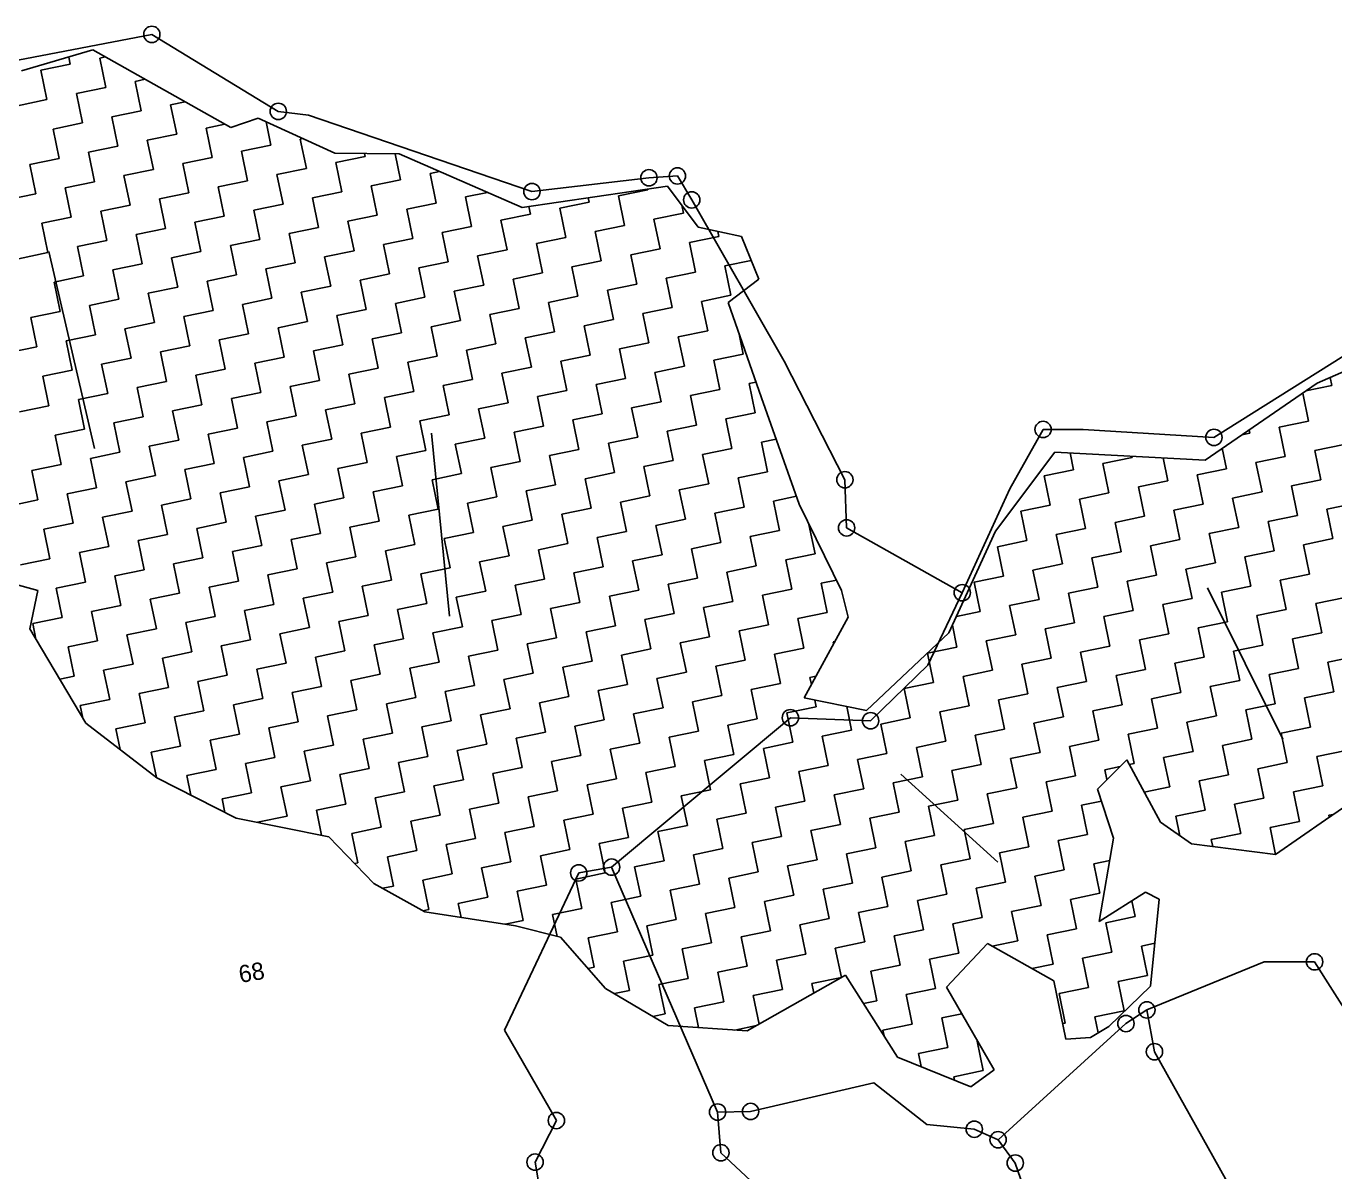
# Model space of a CAD drawing. Header units: metres. Extents: x 353942 to 357335, y 1746780 to 1749904.
# Drawn here: x 356175 to 356732, y 1749190 to 1749677 of the extents above; entities that cross this region are included whole.
import ezdxf

# ---------------------------------------------------------------- set-up
doc = ezdxf.new("R2010")
doc.units = ezdxf.units.M
doc.header["$MEASUREMENT"] = 0
for name, color, linetype in [('POLY_HATCH', 12, 'Continuous'), ('POLY_PARCEL', 6, 'Continuous'), ('SYM_ARROW', 1, 'Continuous'), ('TEXT_PARCEL', 7, 'Continuous'), ('V_BOUND_LINE', 7, 'Continuous')]:
    doc.layers.add(name, color=color, linetype=linetype)
doc.styles.add('TEXT_MAP', font='')
doc.styles.get('TEXT_MAP').set_extended_font_data('Kruti Dev 050')

msp = doc.modelspace()

# ---------------------------------------------------------------- linework, layer by layer
for centre in [(356228.87, 1749673.77), (356282.63, 1749641.02), (356440.19, 1749612.8), (356452.33, 1749613.56), (356390.47, 1749606.91), (356458.38, 1749603.41), (356607.79, 1749505.81), (356680.42, 1749502.42), (356523.51, 1749484.44), (356524.23, 1749463.97), (356573.4, 1749436.42), (356500.35, 1749383.27), (356534.43, 1749381.98), (356424.34, 1749319.74), (356410.35, 1749317.29), (356723.2, 1749279.49), (356651.89, 1749259.04), (356642.99, 1749253.26), (356655.13, 1749241.29), (356469.41, 1749215.62), (356483.41, 1749215.88), (356400.87, 1749212.02), (356578.5, 1749208.34), (356588.65, 1749203.86), (356470.78, 1749198.35), (356391.79, 1749194.35), (356595.96, 1749193.97)]:
    msp.add_circle(centre, 3.47)
at = {"layer": 'POLY_HATCH'}
for p, q in [((356203.82, 1749667.14), (356173.53, 1749658.29)), ((356262.42, 1749634.24), (356203.82, 1749667.14)), ((356274.04, 1749638.19), (356262.42, 1749634.24)), ((356306.66, 1749623.21), (356274.04, 1749638.19)), ((356333.97, 1749622.91), (356306.66, 1749623.21)), ((356386.34, 1749600.1), (356333.97, 1749622.91)), ((356448.16, 1749609.26), (356386.34, 1749600.1)), ((356461.11, 1749591.76), (356448.16, 1749609.26)), ((356479.54, 1749587.81), (356461.11, 1749591.76)), ((356486.91, 1749569.67), (356479.54, 1749587.81)), ((356473.94, 1749559.75), (356486.91, 1749569.67)), ((356488.02, 1749519.2), (356473.94, 1749559.75)), ((356753.04, 1749538.12), (356724.26, 1749525.43)), ((356724.26, 1749525.43), (356676.61, 1749492.81)), ((356504.14, 1749474.03), (356488.02, 1749519.2)), ((356612.72, 1749496.16), (356587.56, 1749462.5)), ((356676.61, 1749492.81), (356612.72, 1749496.16)), ((356522.08, 1749437.38), (356504.14, 1749474.03)), ((356587.56, 1749462.5), (356567.76, 1749419.4)), ((356109.8, 1749457.14), (356180.35, 1749437.29)), ((356180.35, 1749437.29), (356176.97, 1749421.07)), ((356524.94, 1749426.07), (356522.08, 1749437.38)), ((356506.15, 1749391.66), (356524.94, 1749426.07)), ((356176.97, 1749421.07), (356200.8, 1749380.98)), ((356567.76, 1749419.4), (356532.65, 1749386.27)), ((356532.65, 1749386.27), (356506.15, 1749391.66)), ((356200.8, 1749380.98), (356230.99, 1749357.73)), ((356727.86, 1749339.87), (356782.73, 1749377.6)), ((356630.88, 1749352.94), (356643.34, 1749365.34)), ((356643.34, 1749365.34), (356657.63, 1749338.8)), ((356230.99, 1749357.73), (356264.71, 1749340.58)), ((356637.77, 1749332.11), (356630.88, 1749352.94)), ((356264.71, 1749340.58), (356304.15, 1749332.69)), ((356706.56, 1749325.12), (356727.86, 1749339.87)), ((356657.63, 1749338.8), (356670.92, 1749329.65)), ((356304.15, 1749332.69), (356323.28, 1749312.85)), ((356631.63, 1749296.69), (356637.77, 1749332.11)), ((356670.92, 1749329.65), (356706.56, 1749325.12)), ((356323.28, 1749312.85), (356344.94, 1749300.77)), ((356651.35, 1749309.05), (356631.63, 1749296.69)), ((356657.14, 1749306.11), (356651.35, 1749309.05)), ((356653.39, 1749269.11), (356657.14, 1749306.11)), ((356344.94, 1749300.77), (356383.48, 1749294.77)), ((356383.48, 1749294.77), (356402.61, 1749289.93)), ((356402.61, 1749289.93), (356421.79, 1749268.21)), ((356566.73, 1749268.69), (356584.13, 1749287.29)), ((356584.13, 1749287.29), (356612.28, 1749271.38)), ((356481.99, 1749250.13), (356523.72, 1749273.76)), ((356523.72, 1749273.76), (356545.93, 1749239.03)), ((356421.79, 1749268.21), (356448.35, 1749252.49)), ((356586.95, 1749233.54), (356566.73, 1749268.69)), ((356612.28, 1749271.38), (356617.41, 1749246.57)), ((356635.69, 1749252), (356653.39, 1749269.11)), ((356448.35, 1749252.49), (356481.99, 1749250.13)), ((356627.86, 1749247.28), (356635.69, 1749252)), ((356617.41, 1749246.57), (356627.86, 1749247.28)), ((356545.93, 1749239.03), (356577.05, 1749226.32)), ((356577.05, 1749226.32), (356586.95, 1749233.54))]:
    msp.add_line(p, q, dxfattribs=at)
at = {"layer": 'POLY_HATCH', "linetype": 'Continuous'}
for p, q in [((356194.2, 1749661.11), (356193.57, 1749664.14)), ((356206.7, 1749663.69), (356209.08, 1749664.18)), ((356209.28, 1749651.19), (356206.7, 1749663.69)), ((356181.71, 1749658.52), (356194.2, 1749661.11)), ((356184.29, 1749646.03), (356181.71, 1749658.52)), ((356196.78, 1749648.61), (356209.28, 1749651.19)), ((356221.77, 1749653.78), (356226.05, 1749654.66)), ((356224.36, 1749641.28), (356221.77, 1749653.78)), ((356171.79, 1749643.44), (356184.29, 1749646.03)), ((356199.37, 1749636.12), (356196.78, 1749648.61)), ((356236.85, 1749643.87), (356243.01, 1749645.14)), ((356211.86, 1749638.7), (356224.36, 1749641.28)), ((356239.43, 1749631.37), (356236.85, 1749643.87)), ((356186.87, 1749633.53), (356199.37, 1749636.12)), ((356214.44, 1749626.2), (356211.86, 1749638.7)), ((356251.93, 1749633.95), (356259.97, 1749635.62)), ((356254.51, 1749621.46), (356251.93, 1749633.95)), ((356279.5, 1749626.63), (356277.43, 1749636.63)), ((356189.46, 1749621.04), (356186.87, 1749633.53)), ((356226.94, 1749628.79), (356239.43, 1749631.37)), ((356229.52, 1749616.29), (356226.94, 1749628.79)), ((356292, 1749629.21), (356293.1, 1749629.44)), ((356294.58, 1749616.71), (356292, 1749629.21)), ((356201.95, 1749623.62), (356214.44, 1749626.2)), ((356204.53, 1749611.13), (356201.95, 1749623.62)), ((356267.01, 1749624.04), (356279.5, 1749626.63)), ((356269.59, 1749611.55), (356267.01, 1749624.04)), ((356319.57, 1749621.88), (356319.32, 1749623.07)), ((356334.65, 1749611.97), (356332.38, 1749622.93)), ((356176.96, 1749618.45), (356189.46, 1749621.04)), ((356179.54, 1749605.96), (356176.96, 1749618.45)), ((356242.02, 1749618.88), (356254.51, 1749621.46)), ((356244.6, 1749606.38), (356242.02, 1749618.88)), ((356307.07, 1749619.3), (356319.57, 1749621.88)), ((356309.66, 1749606.8), (356307.07, 1749619.3)), ((356217.03, 1749613.71), (356229.52, 1749616.29)), ((356219.61, 1749601.22), (356217.03, 1749613.71)), ((356282.08, 1749614.13), (356294.58, 1749616.71)), ((356284.67, 1749601.64), (356282.08, 1749614.13)), ((356322.15, 1749609.39), (356334.65, 1749611.97)), ((356347.14, 1749614.55), (356351.22, 1749615.4)), ((356349.72, 1749602.06), (356347.14, 1749614.55)), ((356192.04, 1749608.54), (356204.53, 1749611.13)), ((356194.62, 1749596.05), (356192.04, 1749608.54)), ((356232.11, 1749603.8), (356244.6, 1749606.38)), ((356257.09, 1749608.96), (356269.59, 1749611.55)), ((356259.68, 1749596.47), (356257.09, 1749608.96)), ((356297.16, 1749604.22), (356309.66, 1749606.8)), ((356324.73, 1749596.89), (356322.15, 1749609.39)), ((356362.22, 1749604.64), (356371.51, 1749606.56)), ((356427.27, 1749605.06), (356439.77, 1749607.64)), ((356439.77, 1749607.64), (356439.69, 1749608.01)), ((356167.05, 1749603.38), (356179.54, 1749605.96)), ((356207.12, 1749598.63), (356219.61, 1749601.22)), ((356234.69, 1749591.3), (356232.11, 1749603.8)), ((356272.17, 1749599.05), (356284.67, 1749601.64)), ((356299.75, 1749591.72), (356297.16, 1749604.22)), ((356337.23, 1749599.47), (356349.72, 1749602.06)), ((356364.8, 1749592.15), (356362.22, 1749604.64)), ((356389.79, 1749597.31), (356389.13, 1749600.52)), ((356402.29, 1749599.9), (356414.78, 1749602.48)), ((356414.78, 1749602.48), (356414.41, 1749604.26)), ((356429.86, 1749592.57), (356427.27, 1749605.06)), ((356454.85, 1749597.73), (356454.13, 1749601.2)), ((356182.13, 1749593.47), (356194.62, 1749596.05)), ((356209.7, 1749586.14), (356207.12, 1749598.63)), ((356247.18, 1749593.89), (356259.68, 1749596.47)), ((356274.76, 1749586.56), (356272.17, 1749599.05)), ((356312.24, 1749594.31), (356324.73, 1749596.89)), ((356339.81, 1749586.98), (356337.23, 1749599.47)), ((356377.3, 1749594.73), (356389.79, 1749597.31)), ((356404.87, 1749587.4), (356402.29, 1749599.9)), ((356442.35, 1749595.15), (356454.85, 1749597.73)), ((356444.94, 1749582.66), (356442.35, 1749595.15)), ((356184.71, 1749580.97), (356182.13, 1749593.47)), ((356222.19, 1749588.72), (356234.69, 1749591.3)), ((356249.77, 1749581.39), (356247.18, 1749593.89)), ((356287.25, 1749589.14), (356299.75, 1749591.72)), ((356314.82, 1749581.81), (356312.24, 1749594.31)), ((356352.31, 1749589.56), (356364.8, 1749592.15)), ((356354.89, 1749577.07), (356352.31, 1749589.56)), ((356379.88, 1749582.23), (356377.3, 1749594.73)), ((356417.36, 1749589.98), (356429.86, 1749592.57)), ((356419.95, 1749577.49), (356417.36, 1749589.98)), ((356469.92, 1749587.82), (356469.48, 1749589.97)), ((356197.2, 1749583.55), (356209.7, 1749586.14)), ((356224.78, 1749576.23), (356222.19, 1749588.72)), ((356262.26, 1749583.98), (356274.76, 1749586.56)), ((356264.84, 1749571.48), (356262.26, 1749583.98)), ((356289.83, 1749576.65), (356287.25, 1749589.14)), ((356327.32, 1749584.4), (356339.81, 1749586.98)), ((356329.9, 1749571.9), (356327.32, 1749584.4)), ((356392.37, 1749584.82), (356404.87, 1749587.4)), ((356394.96, 1749572.32), (356392.37, 1749584.82)), ((356457.43, 1749585.24), (356469.92, 1749587.82)), ((356460.01, 1749572.74), (356457.43, 1749585.24)), ((356172.22, 1749578.39), (356184.71, 1749580.97)), ((356199.79, 1749571.06), (356197.2, 1749583.55)), ((356237.27, 1749578.81), (356249.77, 1749581.39)), ((356239.86, 1749566.31), (356237.27, 1749578.81)), ((356302.33, 1749579.23), (356314.82, 1749581.81)), ((356304.91, 1749566.74), (356302.33, 1749579.23)), ((356367.38, 1749579.65), (356379.88, 1749582.23)), ((356369.97, 1749567.16), (356367.38, 1749579.65)), ((356432.44, 1749580.07), (356444.94, 1749582.66)), ((356435.02, 1749567.58), (356432.44, 1749580.07)), ((356212.28, 1749573.64), (356224.78, 1749576.23)), ((356214.87, 1749561.15), (356212.28, 1749573.64)), ((356277.34, 1749574.06), (356289.83, 1749576.65)), ((356279.92, 1749561.57), (356277.34, 1749574.06)), ((356342.4, 1749574.48), (356354.89, 1749577.07)), ((356344.98, 1749561.99), (356342.4, 1749574.48)), ((356407.45, 1749574.91), (356419.95, 1749577.49)), ((356410.03, 1749562.41), (356407.45, 1749574.91)), ((356447.52, 1749570.16), (356460.01, 1749572.74)), ((356472.51, 1749575.33), (356483.67, 1749577.64)), ((356475.09, 1749562.83), (356472.51, 1749575.33)), ((356187.29, 1749568.48), (356199.79, 1749571.06)), ((356189.88, 1749555.98), (356187.29, 1749568.48)), ((356252.35, 1749568.9), (356264.84, 1749571.48)), ((356254.93, 1749556.4), (356252.35, 1749568.9)), ((356317.41, 1749569.32), (356329.9, 1749571.9)), ((356319.99, 1749556.82), (356317.41, 1749569.32)), ((356357.47, 1749564.57), (356369.97, 1749567.16)), ((356382.46, 1749569.74), (356394.96, 1749572.32)), ((356385.05, 1749557.24), (356382.46, 1749569.74)), ((356422.53, 1749564.99), (356435.02, 1749567.58)), ((356450.1, 1749557.67), (356447.52, 1749570.16)), ((356227.36, 1749563.73), (356239.86, 1749566.31)), ((356229.94, 1749551.24), (356227.36, 1749563.73)), ((356267.43, 1749558.99), (356279.92, 1749561.57)), ((356292.42, 1749564.15), (356304.91, 1749566.74)), ((356295, 1749551.66), (356292.42, 1749564.15)), ((356332.48, 1749559.41), (356344.98, 1749561.99)), ((356360.06, 1749552.08), (356357.47, 1749564.57)), ((356397.54, 1749559.83), (356410.03, 1749562.41)), ((356425.11, 1749552.5), (356422.53, 1749564.99)), ((356462.6, 1749560.25), (356475.09, 1749562.83)), ((356177.38, 1749553.4), (356189.88, 1749555.98)), ((356202.37, 1749558.56), (356214.87, 1749561.15)), ((356204.95, 1749546.07), (356202.37, 1749558.56)), ((356242.44, 1749553.82), (356254.93, 1749556.4)), ((356270.01, 1749546.49), (356267.43, 1749558.99)), ((356307.49, 1749554.24), (356319.99, 1749556.82)), ((356335.07, 1749546.91), (356332.48, 1749559.41)), ((356372.55, 1749554.66), (356385.05, 1749557.24)), ((356400.12, 1749547.33), (356397.54, 1749559.83)), ((356437.61, 1749555.08), (356450.1, 1749557.67)), ((356465.18, 1749547.75), (356462.6, 1749560.25)), ((356179.97, 1749540.9), (356177.38, 1749553.4)), ((356217.45, 1749548.65), (356229.94, 1749551.24)), ((356245.02, 1749541.33), (356242.44, 1749553.82)), ((356282.51, 1749549.07), (356295, 1749551.66)), ((356310.08, 1749541.75), (356307.49, 1749554.24)), ((356347.56, 1749549.5), (356360.06, 1749552.08)), ((356375.13, 1749542.17), (356372.55, 1749554.66)), ((356412.62, 1749549.92), (356425.11, 1749552.5)), ((356440.19, 1749542.59), (356437.61, 1749555.08)), ((356192.46, 1749543.49), (356204.95, 1749546.07)), ((356220.03, 1749536.16), (356217.45, 1749548.65)), ((356257.52, 1749543.91), (356270.01, 1749546.49)), ((356285.09, 1749536.58), (356282.51, 1749549.07)), ((356322.57, 1749544.33), (356335.07, 1749546.91)), ((356350.14, 1749537), (356347.56, 1749549.5)), ((356387.63, 1749544.75), (356400.12, 1749547.33)), ((356415.2, 1749537.42), (356412.62, 1749549.92)), ((356452.68, 1749545.17), (356465.18, 1749547.75)), ((356455.27, 1749532.68), (356452.68, 1749545.17)), ((356480.26, 1749537.84), (356478.36, 1749547.03)), ((356167.47, 1749538.32), (356179.97, 1749540.9)), ((356195.04, 1749530.99), (356192.46, 1749543.49)), ((356232.53, 1749538.74), (356245.02, 1749541.33)), ((356260.1, 1749531.41), (356257.52, 1749543.91)), ((356297.58, 1749539.16), (356310.08, 1749541.75)), ((356325.16, 1749531.83), (356322.57, 1749544.33)), ((356362.64, 1749539.58), (356375.13, 1749542.17)), ((356365.22, 1749527.09), (356362.64, 1749539.58)), ((356390.21, 1749532.26), (356387.63, 1749544.75)), ((356427.7, 1749540.01), (356440.19, 1749542.59)), ((356430.28, 1749527.51), (356427.7, 1749540.01)), ((356207.54, 1749533.58), (356220.03, 1749536.16)), ((356235.11, 1749526.25), (356232.53, 1749538.74)), ((356272.59, 1749534), (356285.09, 1749536.58)), ((356275.18, 1749521.5), (356272.59, 1749534)), ((356300.17, 1749526.67), (356297.58, 1749539.16)), ((356337.65, 1749534.42), (356350.14, 1749537)), ((356340.23, 1749521.92), (356337.65, 1749534.42)), ((356402.71, 1749534.84), (356415.2, 1749537.42)), ((356405.29, 1749522.34), (356402.71, 1749534.84)), ((356467.76, 1749535.26), (356480.26, 1749537.84)), ((356470.35, 1749522.77), (356467.76, 1749535.26)), ((356182.55, 1749528.41), (356195.04, 1749530.99)), ((356185.13, 1749515.91), (356182.55, 1749528.41)), ((356210.12, 1749521.08), (356207.54, 1749533.58)), ((356247.6, 1749528.83), (356260.1, 1749531.41)), ((356250.19, 1749516.34), (356247.6, 1749528.83)), ((356312.66, 1749529.25), (356325.16, 1749531.83)), ((356315.24, 1749516.76), (356312.66, 1749529.25)), ((356377.72, 1749529.67), (356390.21, 1749532.26)), ((356380.3, 1749517.18), (356377.72, 1749529.67)), ((356442.77, 1749530.09), (356455.27, 1749532.68)), ((356445.36, 1749517.6), (356442.77, 1749530.09)), ((356222.62, 1749523.66), (356235.11, 1749526.25)), ((356225.2, 1749511.17), (356222.62, 1749523.66)), ((356287.67, 1749524.09), (356300.17, 1749526.67)), ((356290.25, 1749511.59), (356287.67, 1749524.09)), ((356352.73, 1749524.51), (356365.22, 1749527.09)), ((356355.31, 1749512.01), (356352.73, 1749524.51)), ((356417.78, 1749524.93), (356430.28, 1749527.51)), ((356420.37, 1749512.43), (356417.78, 1749524.93)), ((356457.85, 1749520.18), (356470.35, 1749522.77)), ((356482.84, 1749525.35), (356485.68, 1749525.94)), ((356485.42, 1749512.85), (356482.84, 1749525.35)), ((356719.47, 1749522.16), (356730.57, 1749524.45)), ((356730.57, 1749524.45), (356729.86, 1749527.9)), ((356197.63, 1749518.5), (356210.12, 1749521.08)), ((356200.21, 1749506), (356197.63, 1749518.5)), ((356262.68, 1749518.92), (356275.18, 1749521.5)), ((356265.27, 1749506.42), (356262.68, 1749518.92)), ((356327.74, 1749519.34), (356340.23, 1749521.92)), ((356330.32, 1749506.85), (356327.74, 1749519.34)), ((356367.81, 1749514.59), (356380.3, 1749517.18)), ((356392.79, 1749519.76), (356405.29, 1749522.34)), ((356395.38, 1749507.27), (356392.79, 1749519.76)), ((356432.86, 1749515.02), (356445.36, 1749517.6)), ((356460.43, 1749507.69), (356457.85, 1749520.18)), ((356720.66, 1749509.37), (356718.2, 1749521.28)), ((356172.64, 1749513.33), (356185.13, 1749515.91)), ((356237.69, 1749513.75), (356250.19, 1749516.34)), ((356240.28, 1749501.26), (356237.69, 1749513.75)), ((356277.76, 1749509.01), (356290.25, 1749511.59)), ((356302.75, 1749514.17), (356315.24, 1749516.76)), ((356305.33, 1749501.68), (356302.75, 1749514.17)), ((356342.82, 1749509.43), (356355.31, 1749512.01)), ((356370.39, 1749502.1), (356367.81, 1749514.59)), ((356407.87, 1749509.85), (356420.37, 1749512.43)), ((356435.44, 1749502.52), (356432.86, 1749515.02)), ((356472.93, 1749510.27), (356485.42, 1749512.85)), ((356187.71, 1749503.42), (356200.21, 1749506)), ((356212.7, 1749508.59), (356225.2, 1749511.17)), ((356215.29, 1749496.09), (356212.7, 1749508.59)), ((356252.77, 1749503.84), (356265.27, 1749506.42)), ((356280.34, 1749496.51), (356277.76, 1749509.01)), ((356317.83, 1749504.26), (356330.32, 1749506.85)), ((356345.4, 1749496.93), (356342.82, 1749509.43)), ((356382.88, 1749504.68), (356395.38, 1749507.27)), ((356410.46, 1749497.35), (356407.87, 1749509.85)), ((356447.94, 1749505.1), (356460.43, 1749507.69)), ((356475.51, 1749497.78), (356472.93, 1749510.27)), ((356708.16, 1749506.79), (356720.66, 1749509.37)), ((356710.75, 1749494.29), (356708.16, 1749506.79)), ((356190.3, 1749490.93), (356187.71, 1749503.42)), ((356227.78, 1749498.67), (356240.28, 1749501.26)), ((356255.35, 1749491.35), (356252.77, 1749503.84)), ((356292.84, 1749499.1), (356305.33, 1749501.68)), ((356320.41, 1749491.77), (356317.83, 1749504.26)), ((356357.89, 1749499.52), (356370.39, 1749502.1)), ((356385.47, 1749492.19), (356382.88, 1749504.68)), ((356422.95, 1749499.94), (356435.44, 1749502.52)), ((356450.52, 1749492.61), (356447.94, 1749505.1)), ((356488.01, 1749500.36), (356494.28, 1749501.66)), ((356490.59, 1749487.86), (356488.01, 1749500.36)), ((356692.2, 1749503.49), (356695.67, 1749504.21)), ((356695.67, 1749504.21), (356695.37, 1749505.66)), ((356202.79, 1749493.51), (356215.29, 1749496.09)), ((356230.36, 1749486.18), (356227.78, 1749498.67)), ((356267.85, 1749493.93), (356280.34, 1749496.51)), ((356295.42, 1749486.6), (356292.84, 1749499.1)), ((356332.9, 1749494.35), (356345.4, 1749496.93)), ((356360.48, 1749487.02), (356357.89, 1749499.52)), ((356397.96, 1749494.77), (356410.46, 1749497.35)), ((356400.54, 1749482.28), (356397.96, 1749494.77)), ((356425.53, 1749487.44), (356422.95, 1749499.94)), ((356463.02, 1749495.19), (356475.51, 1749497.78)), ((356465.6, 1749482.7), (356463.02, 1749495.19)), ((356620.7, 1749488.71), (356619.23, 1749495.82)), ((356685.76, 1749489.13), (356683.96, 1749497.84)), ((356723.24, 1749496.88), (356735.74, 1749499.46)), ((356725.83, 1749484.38), (356723.24, 1749496.88)), ((356177.8, 1749488.34), (356190.3, 1749490.93)), ((356205.38, 1749481.01), (356202.79, 1749493.51)), ((356242.86, 1749488.76), (356255.35, 1749491.35)), ((356270.43, 1749481.44), (356267.85, 1749493.93)), ((356307.92, 1749489.18), (356320.41, 1749491.77)), ((356310.5, 1749476.69), (356307.92, 1749489.18)), ((356335.49, 1749481.86), (356332.9, 1749494.35)), ((356372.97, 1749489.61), (356385.47, 1749492.19)), ((356375.55, 1749477.11), (356372.97, 1749489.61)), ((356438.03, 1749490.03), (356450.52, 1749492.61)), ((356440.61, 1749477.53), (356438.03, 1749490.03)), ((356633.2, 1749491.29), (356645.69, 1749493.87)), ((356635.78, 1749478.8), (356633.2, 1749491.29)), ((356645.69, 1749493.87), (356645.57, 1749494.44)), ((356660.77, 1749483.96), (356658.75, 1749493.75)), ((356698.25, 1749491.71), (356710.75, 1749494.29)), ((356700.84, 1749479.22), (356698.25, 1749491.71)), ((356180.39, 1749475.85), (356177.8, 1749488.34)), ((356217.87, 1749483.6), (356230.36, 1749486.18)), ((356245.44, 1749476.27), (356242.86, 1749488.76)), ((356282.93, 1749484.02), (356295.42, 1749486.6)), ((356285.51, 1749471.52), (356282.93, 1749484.02)), ((356347.98, 1749484.44), (356360.48, 1749487.02)), ((356350.57, 1749471.94), (356347.98, 1749484.44)), ((356413.04, 1749484.86), (356425.53, 1749487.44)), ((356415.62, 1749472.37), (356413.04, 1749484.86)), ((356478.09, 1749485.28), (356490.59, 1749487.86)), ((356480.68, 1749472.79), (356478.09, 1749485.28)), ((356608.21, 1749486.12), (356620.7, 1749488.71)), ((356610.79, 1749473.63), (356608.21, 1749486.12)), ((356648.27, 1749481.38), (356660.77, 1749483.96)), ((356673.26, 1749486.54), (356685.76, 1749489.13)), ((356675.85, 1749474.05), (356673.26, 1749486.54)), ((356713.33, 1749481.8), (356725.83, 1749484.38)), ((356192.88, 1749478.43), (356205.38, 1749481.01)), ((356195.46, 1749465.94), (356192.88, 1749478.43)), ((356220.45, 1749471.1), (356217.87, 1749483.6)), ((356257.94, 1749478.85), (356270.43, 1749481.44)), ((356260.52, 1749466.36), (356257.94, 1749478.85)), ((356322.99, 1749479.27), (356335.49, 1749481.86)), ((356325.58, 1749466.78), (356322.99, 1749479.27)), ((356388.05, 1749479.69), (356400.54, 1749482.28)), ((356390.63, 1749467.2), (356388.05, 1749479.69)), ((356453.11, 1749480.12), (356465.6, 1749482.7)), ((356455.69, 1749467.62), (356453.11, 1749480.12)), ((356623.29, 1749476.21), (356635.78, 1749478.8)), ((356650.86, 1749468.88), (356648.27, 1749481.38)), ((356688.34, 1749476.63), (356700.84, 1749479.22)), ((356715.91, 1749469.3), (356713.33, 1749481.8)), ((356167.89, 1749473.26), (356180.39, 1749475.85)), ((356232.95, 1749473.69), (356245.44, 1749476.27)), ((356235.53, 1749461.19), (356232.95, 1749473.69)), ((356298, 1749474.11), (356310.5, 1749476.69)), ((356300.59, 1749461.61), (356298, 1749474.11)), ((356363.06, 1749474.53), (356375.55, 1749477.11)), ((356365.64, 1749462.03), (356363.06, 1749474.53)), ((356428.12, 1749474.95), (356440.61, 1749477.53)), ((356430.7, 1749462.45), (356428.12, 1749474.95)), ((356468.18, 1749470.2), (356480.68, 1749472.79)), ((356493.17, 1749475.37), (356502.95, 1749477.39)), ((356495.76, 1749462.88), (356493.17, 1749475.37)), ((356598.3, 1749471.05), (356610.79, 1749473.63)), ((356625.87, 1749463.72), (356623.29, 1749476.21)), ((356663.35, 1749471.47), (356675.85, 1749474.05)), ((356690.92, 1749464.14), (356688.34, 1749476.63)), ((356728.41, 1749471.89), (356740.9, 1749474.47)), ((356207.96, 1749468.52), (356220.45, 1749471.1)), ((356210.54, 1749456.02), (356207.96, 1749468.52)), ((356273.01, 1749468.94), (356285.51, 1749471.52)), ((356275.6, 1749456.45), (356273.01, 1749468.94)), ((356338.07, 1749469.36), (356350.57, 1749471.94)), ((356340.65, 1749456.87), (356338.07, 1749469.36)), ((356378.14, 1749464.62), (356390.63, 1749467.2)), ((356403.13, 1749469.78), (356415.62, 1749472.37)), ((356405.71, 1749457.29), (356403.13, 1749469.78)), ((356443.19, 1749465.04), (356455.69, 1749467.62)), ((356470.77, 1749457.71), (356468.18, 1749470.2)), ((356600.88, 1749458.55), (356598.3, 1749471.05)), ((356638.36, 1749466.3), (356650.86, 1749468.88)), ((356665.94, 1749458.97), (356663.35, 1749471.47)), ((356703.42, 1749466.72), (356715.91, 1749469.3)), ((356730.99, 1749459.39), (356728.41, 1749471.89)), ((356182.97, 1749463.35), (356195.46, 1749465.94)), ((356185.55, 1749450.86), (356182.97, 1749463.35)), ((356248.03, 1749463.77), (356260.52, 1749466.36)), ((356250.61, 1749451.28), (356248.03, 1749463.77)), ((356288.09, 1749459.03), (356300.59, 1749461.61)), ((356313.08, 1749464.2), (356325.58, 1749466.78)), ((356315.66, 1749451.7), (356313.08, 1749464.2)), ((356353.15, 1749459.45), (356365.64, 1749462.03)), ((356380.72, 1749452.12), (356378.14, 1749464.62)), ((356418.2, 1749459.87), (356430.7, 1749462.45)), ((356445.78, 1749452.54), (356443.19, 1749465.04)), ((356483.26, 1749460.29), (356495.76, 1749462.88)), ((356508.25, 1749465.46), (356508.33, 1749465.48)), ((356510.83, 1749452.96), (356508.25, 1749465.46)), ((356613.37, 1749461.13), (356625.87, 1749463.72)), ((356640.95, 1749453.81), (356638.36, 1749466.3)), ((356678.43, 1749461.56), (356690.92, 1749464.14)), ((356681.01, 1749449.06), (356678.43, 1749461.56)), ((356706, 1749454.23), (356703.42, 1749466.72)), ((356198.05, 1749453.44), (356210.54, 1749456.02)), ((356223.04, 1749458.61), (356235.53, 1749461.19)), ((356225.62, 1749446.11), (356223.04, 1749458.61)), ((356263.1, 1749453.86), (356275.6, 1749456.45)), ((356290.68, 1749446.53), (356288.09, 1749459.03)), ((356328.16, 1749454.28), (356340.65, 1749456.87)), ((356355.73, 1749446.96), (356353.15, 1749459.45)), ((356393.22, 1749454.7), (356405.71, 1749457.29)), ((356420.79, 1749447.38), (356418.2, 1749459.87)), ((356458.27, 1749455.13), (356470.77, 1749457.71)), ((356485.84, 1749447.8), (356483.26, 1749460.29)), ((356588.38, 1749455.97), (356600.88, 1749458.55)), ((356590.97, 1749443.47), (356588.38, 1749455.97)), ((356615.96, 1749448.64), (356613.37, 1749461.13)), ((356653.44, 1749456.39), (356665.94, 1749458.97)), ((356656.02, 1749443.89), (356653.44, 1749456.39)), ((356718.5, 1749456.81), (356730.99, 1749459.39)), ((356721.08, 1749444.32), (356718.5, 1749456.81)), ((356173.06, 1749448.28), (356185.55, 1749450.86)), ((356200.63, 1749440.95), (356198.05, 1749453.44)), ((356238.11, 1749448.7), (356250.61, 1749451.28)), ((356265.69, 1749441.37), (356263.1, 1749453.86)), ((356303.17, 1749449.12), (356315.66, 1749451.7)), ((356330.74, 1749441.79), (356328.16, 1749454.28)), ((356368.23, 1749449.54), (356380.72, 1749452.12)), ((356395.8, 1749442.21), (356393.22, 1749454.7)), ((356433.28, 1749449.96), (356445.78, 1749452.54)), ((356460.86, 1749442.63), (356458.27, 1749455.13)), ((356498.34, 1749450.38), (356510.83, 1749452.96)), ((356500.92, 1749437.89), (356498.34, 1749450.38)), ((356628.45, 1749451.22), (356640.95, 1749453.81)), ((356631.03, 1749438.73), (356628.45, 1749451.22)), ((356693.51, 1749451.64), (356706, 1749454.23)), ((356696.09, 1749439.15), (356693.51, 1749451.64)), ((356213.12, 1749443.53), (356225.62, 1749446.11)), ((356240.7, 1749436.2), (356238.11, 1749448.7)), ((356278.18, 1749443.95), (356290.68, 1749446.53)), ((356305.75, 1749436.62), (356303.17, 1749449.12)), ((356343.24, 1749444.37), (356355.73, 1749446.96)), ((356370.81, 1749437.04), (356368.23, 1749449.54)), ((356408.29, 1749444.79), (356420.79, 1749447.38)), ((356410.88, 1749432.3), (356408.29, 1749444.79)), ((356435.87, 1749437.47), (356433.28, 1749449.96)), ((356473.35, 1749445.21), (356485.84, 1749447.8)), ((356475.93, 1749432.72), (356473.35, 1749445.21)), ((356603.46, 1749446.06), (356615.96, 1749448.64)), ((356606.05, 1749433.56), (356603.46, 1749446.06)), ((356668.52, 1749446.48), (356681.01, 1749449.06)), ((356671.1, 1749433.98), (356668.52, 1749446.48)), ((356188.14, 1749438.36), (356200.63, 1749440.95)), ((356215.71, 1749431.04), (356213.12, 1749443.53)), ((356253.19, 1749438.78), (356265.69, 1749441.37)), ((356280.76, 1749431.46), (356278.18, 1749443.95)), ((356318.25, 1749439.21), (356330.74, 1749441.79)), ((356320.83, 1749426.71), (356318.25, 1749439.21)), ((356345.82, 1749431.88), (356343.24, 1749444.37)), ((356383.3, 1749439.63), (356395.8, 1749442.21)), ((356385.89, 1749427.13), (356383.3, 1749439.63)), ((356448.36, 1749440.05), (356460.86, 1749442.63)), ((356450.94, 1749427.55), (356448.36, 1749440.05)), ((356513.42, 1749440.47), (356519.91, 1749441.81)), ((356516, 1749427.97), (356513.42, 1749440.47)), ((356578.47, 1749440.89), (356590.97, 1749443.47)), ((356581.06, 1749428.4), (356578.47, 1749440.89)), ((356643.53, 1749441.31), (356656.02, 1749443.89)), ((356646.11, 1749428.82), (356643.53, 1749441.31)), ((356683.6, 1749436.57), (356696.09, 1749439.15)), ((356708.59, 1749441.73), (356721.08, 1749444.32)), ((356711.17, 1749429.24), (356708.59, 1749441.73)), ((356190.72, 1749425.87), (356188.14, 1749438.36)), ((356228.2, 1749433.62), (356240.7, 1749436.2)), ((356230.79, 1749421.12), (356228.2, 1749433.62)), ((356255.77, 1749426.29), (356253.19, 1749438.78)), ((356293.26, 1749434.04), (356305.75, 1749436.62)), ((356295.84, 1749421.55), (356293.26, 1749434.04)), ((356358.31, 1749434.46), (356370.81, 1749437.04)), ((356360.9, 1749421.97), (356358.31, 1749434.46)), ((356423.37, 1749434.88), (356435.87, 1749437.47)), ((356425.95, 1749422.39), (356423.37, 1749434.88)), ((356488.43, 1749435.3), (356500.92, 1749437.89)), ((356491.01, 1749422.81), (356488.43, 1749435.3)), ((356593.55, 1749430.98), (356606.05, 1749433.56)), ((356618.54, 1749436.15), (356631.03, 1749438.73)), ((356621.12, 1749423.65), (356618.54, 1749436.15)), ((356658.61, 1749431.4), (356671.1, 1749433.98)), ((356686.18, 1749424.07), (356683.6, 1749436.57)), ((356723.66, 1749431.82), (356736.16, 1749434.4)), ((356203.21, 1749428.45), (356215.71, 1749431.04)), ((356205.8, 1749415.96), (356203.21, 1749428.45)), ((356268.27, 1749428.87), (356280.76, 1749431.46)), ((356270.85, 1749416.38), (356268.27, 1749428.87)), ((356333.33, 1749429.29), (356345.82, 1749431.88)), ((356335.91, 1749416.8), (356333.33, 1749429.29)), ((356398.38, 1749429.72), (356410.88, 1749432.3)), ((356400.97, 1749417.22), (356398.38, 1749429.72)), ((356463.44, 1749430.14), (356475.93, 1749432.72)), ((356466.02, 1749417.64), (356463.44, 1749430.14)), ((356570.93, 1749426.3), (356581.06, 1749428.4)), ((356596.13, 1749418.48), (356593.55, 1749430.98)), ((356633.62, 1749426.23), (356646.11, 1749428.82)), ((356661.19, 1749418.91), (356658.61, 1749431.4)), ((356698.67, 1749426.65), (356711.17, 1749429.24)), ((356726.25, 1749419.33), (356723.66, 1749431.82)), ((356178.22, 1749423.29), (356190.72, 1749425.87)), ((356179.59, 1749416.66), (356178.22, 1749423.29)), ((356243.28, 1749423.71), (356255.77, 1749426.29)), ((356245.86, 1749411.21), (356243.28, 1749423.71)), ((356308.34, 1749424.13), (356320.83, 1749426.71)), ((356310.92, 1749411.63), (356308.34, 1749424.13)), ((356373.39, 1749424.55), (356385.89, 1749427.13)), ((356375.98, 1749412.05), (356373.39, 1749424.55)), ((356438.45, 1749424.97), (356450.94, 1749427.55)), ((356441.03, 1749412.48), (356438.45, 1749424.97)), ((356478.52, 1749420.23), (356491.01, 1749422.81)), ((356503.51, 1749425.39), (356516, 1749427.97)), ((356506.09, 1749412.9), (356503.51, 1749425.39)), ((356571.14, 1749413.32), (356569.23, 1749422.6)), ((356608.63, 1749421.07), (356621.12, 1749423.65)), ((356636.2, 1749413.74), (356633.62, 1749426.23)), ((356673.68, 1749421.49), (356686.18, 1749424.07)), ((356701.26, 1749414.16), (356698.67, 1749426.65)), ((356218.29, 1749418.54), (356230.79, 1749421.12)), ((356220.87, 1749406.05), (356218.29, 1749418.54)), ((356283.35, 1749418.96), (356295.84, 1749421.55)), ((356285.93, 1749406.47), (356283.35, 1749418.96)), ((356348.4, 1749419.38), (356360.9, 1749421.97)), ((356350.99, 1749406.89), (356348.4, 1749419.38)), ((356388.47, 1749414.64), (356400.97, 1749417.22)), ((356413.46, 1749419.8), (356425.95, 1749422.39)), ((356416.04, 1749407.31), (356413.46, 1749419.8)), ((356453.53, 1749415.06), (356466.02, 1749417.64)), ((356481.1, 1749407.73), (356478.52, 1749420.23)), ((356583.64, 1749415.9), (356596.13, 1749418.48)), ((356611.21, 1749408.57), (356608.63, 1749421.07)), ((356648.7, 1749416.32), (356661.19, 1749418.91)), ((356676.27, 1749408.99), (356673.68, 1749421.49)), ((356713.75, 1749416.74), (356726.25, 1749419.33)), ((356193.3, 1749413.37), (356205.8, 1749415.96)), ((356195.88, 1749400.88), (356193.3, 1749413.37)), ((356258.36, 1749413.8), (356270.85, 1749416.38)), ((356260.94, 1749401.3), (356258.36, 1749413.8)), ((356298.43, 1749409.05), (356310.92, 1749411.63)), ((356323.41, 1749414.22), (356335.91, 1749416.8)), ((356326, 1749401.72), (356323.41, 1749414.22)), ((356363.48, 1749409.47), (356375.98, 1749412.05)), ((356391.05, 1749402.14), (356388.47, 1749414.64)), ((356428.54, 1749409.89), (356441.03, 1749412.48)), ((356456.11, 1749402.56), (356453.53, 1749415.06)), ((356493.59, 1749410.31), (356506.09, 1749412.9)), ((356518.58, 1749415.48), (356519.23, 1749415.61)), ((356518.74, 1749414.72), (356518.58, 1749415.48)), ((356558.65, 1749410.73), (356571.14, 1749413.32)), ((356586.22, 1749403.41), (356583.64, 1749415.9)), ((356623.71, 1749411.16), (356636.2, 1749413.74)), ((356651.28, 1749403.83), (356648.7, 1749416.32)), ((356688.76, 1749411.58), (356701.26, 1749414.16)), ((356691.35, 1749399.08), (356688.76, 1749411.58)), ((356716.33, 1749404.25), (356713.75, 1749416.74)), ((356208.38, 1749403.46), (356220.87, 1749406.05)), ((356233.37, 1749408.63), (356245.86, 1749411.21)), ((356235.95, 1749396.13), (356233.37, 1749408.63)), ((356273.44, 1749403.88), (356285.93, 1749406.47)), ((356301.01, 1749396.56), (356298.43, 1749409.05)), ((356338.49, 1749404.31), (356350.99, 1749406.89)), ((356366.06, 1749396.98), (356363.48, 1749409.47)), ((356403.55, 1749404.73), (356416.04, 1749407.31)), ((356431.12, 1749397.4), (356428.54, 1749409.89)), ((356468.6, 1749405.15), (356481.1, 1749407.73)), ((356496.18, 1749397.82), (356493.59, 1749410.31)), ((356561.23, 1749398.24), (356558.65, 1749410.73)), ((356598.72, 1749405.99), (356611.21, 1749408.57)), ((356601.3, 1749393.49), (356598.72, 1749405.99)), ((356626.29, 1749398.66), (356623.71, 1749411.16)), ((356663.77, 1749406.41), (356676.27, 1749408.99)), ((356666.36, 1749393.92), (356663.77, 1749406.41)), ((356728.83, 1749406.83), (356741.32, 1749409.41)), ((356731.41, 1749394.34), (356728.83, 1749406.83)), ((356189.73, 1749399.61), (356195.88, 1749400.88)), ((356210.96, 1749390.97), (356208.38, 1749403.46)), ((356248.45, 1749398.72), (356260.94, 1749401.3)), ((356276.02, 1749391.39), (356273.44, 1749403.88)), ((356313.5, 1749399.14), (356326, 1749401.72)), ((356341.08, 1749391.81), (356338.49, 1749404.31)), ((356378.56, 1749399.56), (356391.05, 1749402.14)), ((356406.13, 1749392.23), (356403.55, 1749404.73)), ((356443.62, 1749399.98), (356456.11, 1749402.56)), ((356471.19, 1749392.65), (356468.6, 1749405.15)), ((356508.67, 1749400.4), (356511.21, 1749400.93)), ((356509.29, 1749397.41), (356508.67, 1749400.4)), ((356573.73, 1749400.82), (356586.22, 1749403.41)), ((356576.31, 1749388.33), (356573.73, 1749400.82)), ((356638.78, 1749401.24), (356651.28, 1749403.83)), ((356641.37, 1749388.75), (356638.78, 1749401.24)), ((356703.84, 1749401.67), (356716.33, 1749404.25)), ((356706.42, 1749389.17), (356703.84, 1749401.67)), ((356223.46, 1749393.55), (356235.95, 1749396.13)), ((356251.03, 1749386.22), (356248.45, 1749398.72)), ((356288.51, 1749393.97), (356301.01, 1749396.56)), ((356316.09, 1749386.64), (356313.5, 1749399.14)), ((356353.57, 1749394.39), (356366.06, 1749396.98)), ((356381.14, 1749387.07), (356378.56, 1749399.56)), ((356418.63, 1749394.81), (356431.12, 1749397.4)), ((356421.21, 1749382.32), (356418.63, 1749394.81)), ((356446.2, 1749387.49), (356443.62, 1749399.98)), ((356483.68, 1749395.24), (356496.18, 1749397.82)), ((356486.27, 1749382.74), (356483.68, 1749395.24)), ((356548.74, 1749395.66), (356561.23, 1749398.24)), ((356551.32, 1749383.16), (356548.74, 1749395.66)), ((356613.79, 1749396.08), (356626.29, 1749398.66)), ((356616.38, 1749383.58), (356613.79, 1749396.08)), ((356678.85, 1749396.5), (356691.35, 1749399.08)), ((356681.43, 1749384), (356678.85, 1749396.5)), ((356198.47, 1749388.39), (356210.96, 1749390.97)), ((356226.04, 1749381.06), (356223.46, 1749393.55)), ((356263.52, 1749388.81), (356276.02, 1749391.39)), ((356291.1, 1749381.48), (356288.51, 1749393.97)), ((356328.58, 1749389.23), (356341.08, 1749391.81)), ((356331.16, 1749376.73), (356328.58, 1749389.23)), ((356356.15, 1749381.9), (356353.57, 1749394.39)), ((356393.64, 1749389.65), (356406.13, 1749392.23)), ((356396.22, 1749377.15), (356393.64, 1749389.65)), ((356458.69, 1749390.07), (356471.19, 1749392.65)), ((356461.28, 1749377.58), (356458.69, 1749390.07)), ((356511.25, 1749387.91), (356510.67, 1749390.74)), ((356588.81, 1749390.91), (356601.3, 1749393.49)), ((356591.39, 1749378.42), (356588.81, 1749390.91)), ((356653.86, 1749391.33), (356666.36, 1749393.92)), ((356656.44, 1749378.84), (356653.86, 1749391.33)), ((356693.93, 1749386.59), (356706.42, 1749389.17)), ((356718.92, 1749391.75), (356731.41, 1749394.34)), ((356721.5, 1749379.26), (356718.92, 1749391.75)), ((356199.57, 1749383.05), (356198.47, 1749388.39)), ((356238.54, 1749383.64), (356251.03, 1749386.22)), ((356241.12, 1749371.15), (356238.54, 1749383.64)), ((356266.11, 1749376.31), (356263.52, 1749388.81)), ((356303.59, 1749384.06), (356316.09, 1749386.64)), ((356306.17, 1749371.57), (356303.59, 1749384.06)), ((356368.65, 1749384.48), (356381.14, 1749387.07)), ((356371.23, 1749371.99), (356368.65, 1749384.48)), ((356433.7, 1749384.9), (356446.2, 1749387.49)), ((356436.29, 1749372.41), (356433.7, 1749384.9)), ((356498.76, 1749385.32), (356511.25, 1749387.91)), ((356501.34, 1749372.83), (356498.76, 1749385.32)), ((356526.33, 1749378), (356524.27, 1749387.98)), ((356563.82, 1749385.75), (356576.31, 1749388.33)), ((356566.4, 1749373.25), (356563.82, 1749385.75)), ((356603.88, 1749381), (356616.38, 1749383.58)), ((356628.87, 1749386.17), (356641.37, 1749388.75)), ((356631.46, 1749373.67), (356628.87, 1749386.17)), ((356668.94, 1749381.42), (356681.43, 1749384)), ((356696.51, 1749374.09), (356693.93, 1749386.59)), ((356213.55, 1749378.47), (356226.04, 1749381.06)), ((356215.34, 1749369.78), (356213.55, 1749378.47)), ((356278.6, 1749378.9), (356291.1, 1749381.48)), ((356281.19, 1749366.4), (356278.6, 1749378.9)), ((356343.66, 1749379.32), (356356.15, 1749381.9)), ((356346.24, 1749366.82), (356343.66, 1749379.32)), ((356408.71, 1749379.74), (356421.21, 1749382.32)), ((356411.3, 1749367.24), (356408.71, 1749379.74)), ((356473.77, 1749380.16), (356486.27, 1749382.74)), ((356476.35, 1749367.66), (356473.77, 1749380.16)), ((356513.84, 1749375.41), (356526.33, 1749378)), ((356538.83, 1749380.58), (356551.32, 1749383.16)), ((356541.41, 1749368.08), (356538.83, 1749380.58)), ((356578.89, 1749375.83), (356591.39, 1749378.42)), ((356606.47, 1749368.51), (356603.88, 1749381)), ((356643.95, 1749376.26), (356656.44, 1749378.84)), ((356671.52, 1749368.93), (356668.94, 1749381.42)), ((356709.01, 1749376.68), (356721.5, 1749379.26)), ((356253.61, 1749373.73), (356266.11, 1749376.31)), ((356256.2, 1749361.23), (356253.61, 1749373.73)), ((356318.67, 1749374.15), (356331.16, 1749376.73)), ((356321.25, 1749361.66), (356318.67, 1749374.15)), ((356383.73, 1749374.57), (356396.22, 1749377.15)), ((356386.31, 1749362.08), (356383.73, 1749374.57)), ((356423.79, 1749369.83), (356436.29, 1749372.41)), ((356448.78, 1749374.99), (356461.28, 1749377.58)), ((356451.36, 1749362.5), (356448.78, 1749374.99)), ((356488.85, 1749370.25), (356501.34, 1749372.83)), ((356516.42, 1749362.92), (356513.84, 1749375.41)), ((356553.9, 1749370.67), (356566.4, 1749373.25)), ((356581.48, 1749363.34), (356578.89, 1749375.83)), ((356618.96, 1749371.09), (356631.46, 1749373.67)), ((356646.53, 1749363.76), (356643.95, 1749376.26)), ((356684.02, 1749371.51), (356696.51, 1749374.09)), ((356711.59, 1749364.18), (356709.01, 1749376.68)), ((356228.62, 1749368.56), (356241.12, 1749371.15)), ((356230.84, 1749357.85), (356228.62, 1749368.56)), ((356293.68, 1749368.98), (356306.17, 1749371.57)), ((356296.26, 1749356.49), (356293.68, 1749368.98)), ((356333.75, 1749364.24), (356346.24, 1749366.82)), ((356358.74, 1749369.4), (356371.23, 1749371.99)), ((356361.32, 1749356.91), (356358.74, 1749369.4)), ((356398.8, 1749364.66), (356411.3, 1749367.24)), ((356426.38, 1749357.33), (356423.79, 1749369.83)), ((356463.86, 1749365.08), (356476.35, 1749367.66)), ((356491.43, 1749357.75), (356488.85, 1749370.25)), ((356528.92, 1749365.5), (356541.41, 1749368.08)), ((356556.49, 1749358.17), (356553.9, 1749370.67)), ((356593.97, 1749365.92), (356606.47, 1749368.51)), ((356621.54, 1749358.59), (356618.96, 1749371.09)), ((356659.03, 1749366.34), (356671.52, 1749368.93)), ((356686.6, 1749359.02), (356684.02, 1749371.51)), ((356724.08, 1749366.76), (356736.58, 1749369.35)), ((356243.7, 1749358.65), (356256.2, 1749361.23)), ((356268.69, 1749363.82), (356281.19, 1749366.4)), ((356271.27, 1749351.32), (356268.69, 1749363.82)), ((356308.76, 1749359.07), (356321.25, 1749361.66)), ((356336.33, 1749351.74), (356333.75, 1749364.24)), ((356373.81, 1749359.49), (356386.31, 1749362.08)), ((356401.39, 1749352.16), (356398.8, 1749364.66)), ((356438.87, 1749359.91), (356451.36, 1749362.5)), ((356466.44, 1749352.59), (356463.86, 1749365.08)), ((356503.93, 1749360.34), (356516.42, 1749362.92)), ((356531.5, 1749353.01), (356528.92, 1749365.5)), ((356568.98, 1749360.76), (356581.48, 1749363.34)), ((356596.55, 1749353.43), (356593.97, 1749365.92)), ((356634.04, 1749361.18), (356640.49, 1749362.51)), ((356644.42, 1749363.32), (356646.53, 1749363.76)), ((356661.61, 1749353.85), (356659.03, 1749366.34)), ((356699.1, 1749361.6), (356711.59, 1749364.18)), ((356701.68, 1749349.1), (356699.1, 1749361.6)), ((356726.67, 1749354.27), (356724.08, 1749366.76)), ((356245.41, 1749350.4), (356243.7, 1749358.65)), ((356283.77, 1749353.91), (356296.26, 1749356.49)), ((356311.34, 1749346.58), (356308.76, 1749359.07)), ((356348.82, 1749354.33), (356361.32, 1749356.91)), ((356376.4, 1749347), (356373.81, 1749359.49)), ((356413.88, 1749354.75), (356426.38, 1749357.33)), ((356441.45, 1749347.42), (356438.87, 1749359.91)), ((356478.94, 1749355.17), (356491.43, 1749357.75)), ((356506.51, 1749347.84), (356503.93, 1749360.34)), ((356543.99, 1749355.59), (356556.49, 1749358.17)), ((356571.57, 1749348.26), (356568.98, 1749360.76)), ((356609.05, 1749356.01), (356621.54, 1749358.59)), ((356611.63, 1749343.52), (356609.05, 1749356.01)), ((356634.91, 1749356.95), (356634.04, 1749361.18)), ((356674.11, 1749356.43), (356686.6, 1749359.02)), ((356676.69, 1749343.94), (356674.11, 1749356.43)), ((356258.78, 1749348.74), (356271.27, 1749351.32)), ((356286.35, 1749341.41), (356283.77, 1749353.91)), ((356323.84, 1749349.16), (356336.33, 1749351.74)), ((356351.41, 1749341.83), (356348.82, 1749354.33)), ((356388.89, 1749349.58), (356401.39, 1749352.16)), ((356416.46, 1749342.25), (356413.88, 1749354.75)), ((356453.95, 1749350), (356466.44, 1749352.59)), ((356481.52, 1749342.67), (356478.94, 1749355.17)), ((356519, 1749350.42), (356531.5, 1749353.01)), ((356521.59, 1749337.93), (356519, 1749350.42)), ((356546.58, 1749343.1), (356543.99, 1749355.59)), ((356584.06, 1749350.84), (356596.55, 1749353.43)), ((356586.64, 1749338.35), (356584.06, 1749350.84)), ((356650.74, 1749351.6), (356661.61, 1749353.85)), ((356714.17, 1749351.69), (356726.67, 1749354.27)), ((356716.76, 1749339.19), (356714.17, 1749351.69)), ((356259.97, 1749342.99), (356258.78, 1749348.74)), ((356298.85, 1749343.99), (356311.34, 1749346.58)), ((356326.42, 1749336.67), (356323.84, 1749349.16)), ((356363.9, 1749344.42), (356376.4, 1749347)), ((356391.47, 1749337.09), (356388.89, 1749349.58)), ((356428.96, 1749344.84), (356441.45, 1749347.42)), ((356431.54, 1749332.34), (356428.96, 1749344.84)), ((356456.53, 1749337.51), (356453.95, 1749350)), ((356494.01, 1749345.26), (356506.51, 1749347.84)), ((356496.6, 1749332.76), (356494.01, 1749345.26)), ((356559.07, 1749345.68), (356571.57, 1749348.26)), ((356561.65, 1749333.18), (356559.07, 1749345.68)), ((356624.13, 1749346.1), (356632.56, 1749347.84)), ((356626.71, 1749333.6), (356624.13, 1749346.1)), ((356689.18, 1749346.52), (356701.68, 1749349.1)), ((356691.77, 1749334.03), (356689.18, 1749346.52)), ((356273.86, 1749338.83), (356286.35, 1749341.41)), ((356301.05, 1749333.31), (356298.85, 1749343.99)), ((356338.91, 1749339.25), (356351.41, 1749341.83)), ((356341.5, 1749326.75), (356338.91, 1749339.25)), ((356366.49, 1749331.92), (356363.9, 1749344.42)), ((356403.97, 1749339.67), (356416.46, 1749342.25)), ((356406.55, 1749327.18), (356403.97, 1749339.67)), ((356469.03, 1749340.09), (356481.52, 1749342.67)), ((356471.61, 1749327.6), (356469.03, 1749340.09)), ((356534.08, 1749340.51), (356546.58, 1749343.1)), ((356536.66, 1749328.02), (356534.08, 1749340.51)), ((356599.14, 1749340.93), (356611.63, 1749343.52)), ((356601.72, 1749328.44), (356599.14, 1749340.93)), ((356664.19, 1749341.35), (356676.69, 1749343.94)), ((356665.9, 1749333.11), (356664.19, 1749341.35)), ((356704.26, 1749336.61), (356716.76, 1749339.19)), ((356729.25, 1749341.78), (356731.22, 1749342.18)), ((356729.42, 1749340.95), (356729.25, 1749341.78)), ((356273.87, 1749338.75), (356273.86, 1749338.83)), ((356313.92, 1749334.08), (356326.42, 1749336.67)), ((356316.51, 1749321.59), (356313.92, 1749334.08)), ((356378.98, 1749334.5), (356391.47, 1749337.09)), ((356381.56, 1749322.01), (356378.98, 1749334.5)), ((356444.04, 1749334.92), (356456.53, 1749337.51)), ((356446.62, 1749322.43), (356444.04, 1749334.92)), ((356509.09, 1749335.35), (356521.59, 1749337.93)), ((356511.68, 1749322.85), (356509.09, 1749335.35)), ((356574.15, 1749335.77), (356586.64, 1749338.35)), ((356576.73, 1749323.27), (356574.15, 1749335.77)), ((356614.22, 1749331.02), (356626.71, 1749333.6)), ((356679.27, 1749331.44), (356691.77, 1749334.03)), ((356706.63, 1749325.17), (356704.26, 1749336.61)), ((356353.99, 1749329.34), (356366.49, 1749331.92)), ((356356.57, 1749316.84), (356353.99, 1749329.34)), ((356419.05, 1749329.76), (356431.54, 1749332.34)), ((356421.63, 1749317.26), (356419.05, 1749329.76)), ((356484.1, 1749330.18), (356496.6, 1749332.76)), ((356486.69, 1749317.69), (356484.1, 1749330.18)), ((356524.17, 1749325.43), (356536.66, 1749328.02)), ((356549.16, 1749330.6), (356561.65, 1749333.18)), ((356551.74, 1749318.11), (356549.16, 1749330.6)), ((356589.23, 1749325.86), (356601.72, 1749328.44)), ((356616.8, 1749318.53), (356614.22, 1749331.02)), ((356679.88, 1749328.51), (356679.27, 1749331.44)), ((356329, 1749324.17), (356341.5, 1749326.75)), ((356331.58, 1749311.68), (356329, 1749324.17)), ((356394.06, 1749324.59), (356406.55, 1749327.18)), ((356396.64, 1749312.1), (356394.06, 1749324.59)), ((356434.12, 1749319.85), (356446.62, 1749322.43)), ((356459.11, 1749325.01), (356471.61, 1749327.6)), ((356461.7, 1749312.52), (356459.11, 1749325.01)), ((356499.18, 1749320.27), (356511.68, 1749322.85)), ((356526.75, 1749312.94), (356524.17, 1749325.43)), ((356564.24, 1749320.69), (356576.73, 1749323.27)), ((356591.81, 1749313.36), (356589.23, 1749325.86)), ((356629.29, 1749321.11), (356636.11, 1749322.52)), ((356315.13, 1749321.3), (356316.51, 1749321.59)), ((356344.08, 1749314.26), (356356.57, 1749316.84)), ((356369.07, 1749319.43), (356381.56, 1749322.01)), ((356371.65, 1749306.93), (356369.07, 1749319.43)), ((356409.14, 1749314.68), (356421.63, 1749317.26)), ((356436.71, 1749307.35), (356434.12, 1749319.85)), ((356474.19, 1749315.1), (356486.69, 1749317.69)), ((356501.76, 1749307.77), (356499.18, 1749320.27)), ((356539.25, 1749315.52), (356551.74, 1749318.11)), ((356566.82, 1749308.19), (356564.24, 1749320.69)), ((356604.3, 1749315.94), (356616.8, 1749318.53)), ((356631.88, 1749308.62), (356629.29, 1749321.11)), ((356327.06, 1749310.74), (356331.58, 1749311.68)), ((356346.66, 1749301.77), (356344.08, 1749314.26)), ((356384.15, 1749309.51), (356396.64, 1749312.1)), ((356411.72, 1749302.19), (356409.14, 1749314.68)), ((356449.2, 1749309.94), (356461.7, 1749312.52)), ((356476.77, 1749302.61), (356474.19, 1749315.1)), ((356514.26, 1749310.36), (356526.75, 1749312.94)), ((356541.83, 1749303.03), (356539.25, 1749315.52)), ((356579.32, 1749310.78), (356591.81, 1749313.36)), ((356606.89, 1749303.45), (356604.3, 1749315.94)), ((356359.16, 1749304.35), (356371.65, 1749306.93)), ((356386.73, 1749297.02), (356384.15, 1749309.51)), ((356424.21, 1749304.77), (356436.71, 1749307.35)), ((356451.79, 1749297.44), (356449.2, 1749309.94)), ((356489.27, 1749305.19), (356501.76, 1749307.77)), ((356516.84, 1749297.86), (356514.26, 1749310.36)), ((356554.33, 1749305.61), (356566.82, 1749308.19)), ((356556.91, 1749293.12), (356554.33, 1749305.61)), ((356581.9, 1749298.28), (356579.32, 1749310.78)), ((356619.38, 1749306.03), (356631.88, 1749308.62)), ((356621.97, 1749293.54), (356619.38, 1749306.03)), ((356344.1, 1749301.24), (356346.66, 1749301.77)), ((356360.39, 1749298.36), (356359.16, 1749304.35)), ((356399.22, 1749299.6), (356411.72, 1749302.19)), ((356426.8, 1749292.27), (356424.21, 1749304.77)), ((356464.28, 1749300.02), (356476.77, 1749302.61)), ((356466.86, 1749287.53), (356464.28, 1749300.02)), ((356491.85, 1749292.7), (356489.27, 1749305.19)), ((356529.34, 1749300.45), (356541.83, 1749303.03)), ((356531.92, 1749287.95), (356529.34, 1749300.45)), ((356594.39, 1749300.87), (356606.89, 1749303.45)), ((356596.98, 1749288.37), (356594.39, 1749300.87)), ((356646.95, 1749298.7), (356645.56, 1749305.43)), ((356379.12, 1749295.45), (356386.73, 1749297.02)), ((356401.15, 1749290.3), (356399.22, 1749299.6)), ((356439.29, 1749294.86), (356451.79, 1749297.44)), ((356441.87, 1749282.36), (356439.29, 1749294.86)), ((356504.35, 1749295.28), (356516.84, 1749297.86)), ((356506.93, 1749282.78), (356504.35, 1749295.28)), ((356569.4, 1749295.7), (356581.9, 1749298.28)), ((356571.99, 1749283.21), (356569.4, 1749295.7)), ((356634.46, 1749296.12), (356646.95, 1749298.7)), ((356637.04, 1749283.63), (356634.46, 1749296.12)), ((356414.3, 1749289.69), (356426.8, 1749292.27)), ((356416.88, 1749277.2), (356414.3, 1749289.69)), ((356479.36, 1749290.11), (356491.85, 1749292.7)), ((356481.94, 1749277.62), (356479.36, 1749290.11)), ((356544.41, 1749290.53), (356556.91, 1749293.12)), ((356547, 1749278.04), (356544.41, 1749290.53)), ((356609.47, 1749290.95), (356621.97, 1749293.54)), ((356612.05, 1749278.46), (356609.47, 1749290.95)), ((356454.37, 1749284.95), (356466.86, 1749287.53)), ((356456.95, 1749272.45), (356454.37, 1749284.95)), ((356519.43, 1749285.37), (356531.92, 1749287.95)), ((356522.01, 1749272.87), (356519.43, 1749285.37)), ((356586.16, 1749286.14), (356596.98, 1749288.37)), ((356624.55, 1749281.04), (356637.04, 1749283.63)), ((356649.54, 1749286.21), (356655.24, 1749287.39)), ((356652.12, 1749273.71), (356649.54, 1749286.21)), ((356429.38, 1749279.78), (356441.87, 1749282.36)), ((356431.96, 1749267.29), (356429.38, 1749279.78)), ((356494.44, 1749280.2), (356506.93, 1749282.78)), ((356497.02, 1749267.71), (356494.44, 1749280.2)), ((356534.5, 1749275.46), (356547, 1749278.04)), ((356559.49, 1749280.62), (356571.99, 1749283.21)), ((356562.08, 1749268.13), (356559.49, 1749280.62)), ((356603.04, 1749276.6), (356612.05, 1749278.46)), ((356627.13, 1749268.55), (356624.55, 1749281.04)), ((356414.32, 1749276.67), (356416.88, 1749277.2)), ((356444.46, 1749269.87), (356456.95, 1749272.45)), ((356469.45, 1749275.03), (356481.94, 1749277.62)), ((356472.03, 1749262.54), (356469.45, 1749275.03)), ((356509.51, 1749270.29), (356522.01, 1749272.87)), ((356537.09, 1749262.96), (356534.5, 1749275.46)), ((356639.63, 1749271.13), (356652.12, 1749273.71)), ((356425.58, 1749265.97), (356431.96, 1749267.29)), ((356447.04, 1749257.37), (356444.46, 1749269.87)), ((356484.52, 1749265.12), (356497.02, 1749267.71)), ((356510.36, 1749266.2), (356509.51, 1749270.29)), ((356549.58, 1749265.54), (356562.08, 1749268.13)), ((356614.64, 1749265.97), (356627.13, 1749268.55)), ((356642.21, 1749258.64), (356639.63, 1749271.13)), ((356459.54, 1749259.96), (356472.03, 1749262.54)), ((356487.03, 1749252.99), (356484.52, 1749265.12)), ((356531.38, 1749261.78), (356537.09, 1749262.96)), ((356552.16, 1749253.05), (356549.58, 1749265.54)), ((356617.22, 1749253.47), (356614.64, 1749265.97)), ((356441.89, 1749256.31), (356447.04, 1749257.37)), ((356461.27, 1749251.58), (356459.54, 1749259.96)), ((356564.66, 1749255.63), (356573.22, 1749257.4)), ((356567.24, 1749243.14), (356564.66, 1749255.63)), ((356629.71, 1749256.05), (356642.21, 1749258.64)), ((356631.12, 1749249.25), (356629.71, 1749256.05)), ((356476.79, 1749250.5), (356485.99, 1749252.4)), ((356539.67, 1749250.47), (356552.16, 1749253.05)), ((356540.17, 1749248.04), (356539.67, 1749250.47)), ((356616.03, 1749253.23), (356617.22, 1749253.47)), ((356579.74, 1749245.72), (356579.92, 1749245.76)), ((356582.32, 1749233.23), (356579.74, 1749245.72)), ((356554.75, 1749240.56), (356567.24, 1749243.14)), ((356555.9, 1749234.96), (356554.75, 1749240.56)), ((356569.82, 1749230.64), (356582.32, 1749233.23)), ((356570.13, 1749229.14), (356569.82, 1749230.64))]:
    msp.add_line(p, q, dxfattribs=at)
at = {"layer": 'POLY_PARCEL'}
for p, q in [((356558.72, 1749405.59), (356573.4, 1749436.42)), ((356534.43, 1749381.98), (356558.72, 1749405.59)), ((356424.34, 1749319.74), (356500.35, 1749383.27)), ((356500.35, 1749383.27), (356534.43, 1749381.98)), ((356378.87, 1749250.45), (356410.35, 1749317.29)), ((356410.35, 1749317.29), (356424.34, 1749319.74)), ((356424.34, 1749319.74), (356469.41, 1749215.62)), ((356701.69, 1749279.43), (356651.89, 1749259.04)), ((356723.2, 1749279.49), (356701.69, 1749279.43)), ((356739.47, 1749253.9), (356723.2, 1749279.49)), ((356651.89, 1749259.04), (356642.99, 1749253.26)), ((356655.13, 1749241.29), (356651.89, 1749259.04)), ((356400.87, 1749212.02), (356378.87, 1749250.45)), ((356642.99, 1749253.26), (356588.65, 1749203.86)), ((356703.35, 1749155.14), (356655.13, 1749241.29)), ((356535.79, 1749228.02), (356483.41, 1749215.88)), ((356558.33, 1749210.31), (356535.79, 1749228.02)), ((356391.79, 1749194.35), (356400.87, 1749212.02)), ((356483.41, 1749215.88), (356469.41, 1749215.62)), ((356469.41, 1749215.62), (356470.78, 1749198.35)), ((356578.5, 1749208.34), (356558.33, 1749210.31)), ((356588.65, 1749203.86), (356578.5, 1749208.34)), ((356588.65, 1749203.86), (356595.96, 1749193.97)), ((356399.67, 1749147.73), (356391.79, 1749194.35)), ((356470.78, 1749198.35), (356483.34, 1749186.48)), ((356595.96, 1749193.97), (356599.31, 1749184.14))]:
    msp.add_line(p, q, dxfattribs=at)
at = {"layer": 'SYM_ARROW'}
for points in [[(356204.47, 1749497.77), (356185.08, 1749581.46)], [(356355.41, 1749426.44), (356347.7, 1749504.18)], [(356709.72, 1749374.14), (356677.61, 1749438.47)], [(356588.49, 1749321.85), (356547.35, 1749359.23)]]:
    msp.add_lwpolyline(points, dxfattribs=at)
for points in [[(356204.5, 1749497.78), (356204.51, 1749497.59), (356204.44, 1749497.76)], [(356355.44, 1749426.45), (356355.43, 1749426.26), (356355.38, 1749426.44)], [(356709.75, 1749374.15), (356709.8, 1749373.98), (356709.69, 1749374.13)], [(356588.51, 1749321.87), (356588.62, 1749321.73), (356588.47, 1749321.82)]]:
    msp.add_solid(points, dxfattribs=at)
at = {"layer": 'V_BOUND_LINE'}
for p, q in [((356171.84, 1749662.86), (356228.87, 1749673.77)), ((356228.87, 1749673.77), (356282.63, 1749641.02)), ((356282.63, 1749641.02), (356295.47, 1749639.47)), ((356295.47, 1749639.47), (356390.47, 1749606.91)), ((356390.47, 1749606.91), (356440.19, 1749612.8)), ((356440.19, 1749612.8), (356452.33, 1749613.56)), ((356452.33, 1749613.56), (356458.38, 1749603.41)), ((356458.38, 1749603.41), (356497.72, 1749534.82)), ((356497.72, 1749534.82), (356523.51, 1749484.44)), ((356680.42, 1749502.42), (356735.61, 1749537.08)), ((356593.7, 1749480.53), (356607.79, 1749505.81)), ((356607.79, 1749505.81), (356624.82, 1749505.84)), ((356624.82, 1749505.84), (356680.42, 1749502.42)), ((356523.51, 1749484.44), (356524.23, 1749463.97)), ((356573.4, 1749436.42), (356593.7, 1749480.53)), ((356524.23, 1749463.97), (356573.4, 1749436.42))]:
    msp.add_line(p, q, dxfattribs=at)

# ---------------------------------------------------------------- texts
at = {"layer": 'TEXT_PARCEL', "style": 'TEXT_MAP'}
msp.add_text('68', height=7.349, rotation=9.7738, dxfattribs=at).set_placement((356266.49, 1749270.47))

doc.saveas('drawing.dxf')
